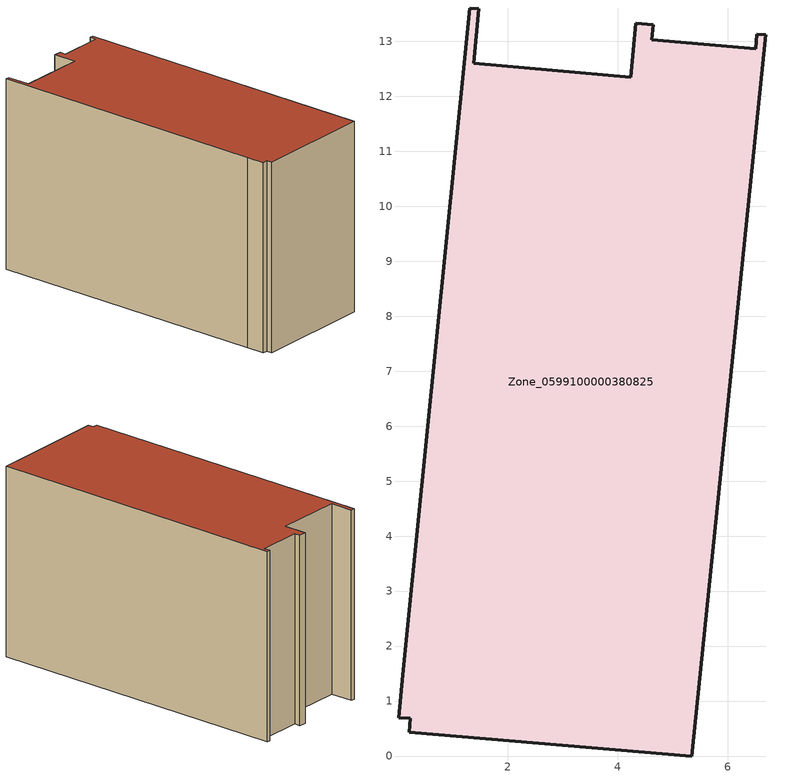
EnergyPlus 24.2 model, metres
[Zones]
Zone_0599100000380825
 floor ground (C_G): 1.38,12.61 4.24,12.35 4.33,13.33 4.64,13.3 4.62,13.03 6.51,12.87 6.53,13.13 6.69,13.12 5.34,0 0.21,0.43 0.23,0.68 0.02,0.7 0.09,1.48 1.31,13.61 1.47,13.59 z0
 wall outside (C_F): 4.24,12.35 1.38,12.61 1.47,13.59 1.31,13.61 0.09,1.48 0.02,0.7 0.23,0.68 0.21,0.43 5.34,0 6.69,13.12 6.53,13.13 6.51,12.87 4.62,13.03 4.64,13.3 4.33,13.33 4.24,12.35 z0:8.08
 roof outside (C_R): 0.09,1.48 0.02,0.7 0.23,0.68 0.21,0.43 5.34,0 6.69,13.12 6.53,13.13 6.51,12.87 4.62,13.03 4.64,13.3 4.33,13.33 4.24,12.35 1.38,12.61 1.47,13.59 1.31,13.61 z8.08
[BUILDING]
Pand.0599100000380825: North Axis=0; Terrain=City; Loads Convergence Tolerance Value=0.04; Temperature Convergence Tolerance Value=0.4; Solar Distribution=FullExterior; Maximum Number of Warmup Days=25; Minimum Number of Warmup Days=1
[Site:Location]
Rotterdam.The.Hague.AP_ZH_NLD Design_Conditions: Latitude=51.96; Longitude=4.45; Time Zone=1; Elevation=-4.5
[SITE:GROUNDTEMPERATURE:BUILDINGSURFACE]
18, 18, 18, 18, 18, 18, 18, 18, 18, 18, 18, 18
[MATERIAL] Thermal Absorptance=0.9; Solar Absorptance=0.7; Visible Absorptance=0.7
Name | Roughness | Thickness | Conductivity | Density | Specific Heat
G.TI.1992-2005 | MediumSmooth | 0.15 | 0.06 | 540 | 1210
F.TI.1992-2005 | Rough | 0.3 | 0.12 | 1920 | 840
R.TI.1992-2005 | MediumRough | 0.2 | 0.08 | 1500 | 1000
[CONSTRUCTION]
C_G: G.TI.1992-2005
C_F: F.TI.1992-2005
C_R: R.TI.1992-2005
[ZONE]
Zone_0599100000380825: Type=1; Multiplier=1; Ceiling Height=Autocalculate; Volume=Autocalculate; Floor Area=autocalculate; Part of Total Floor Area=Yes
[ZONEINFILTRATION:DESIGNFLOWRATE]
Infil_Zone_0599100000380825: Zone or ZoneList or Space or SpaceList=Zone_0599100000380825; Schedule=AlwaysOn; Design Flow Rate Calculation Method=Flow/Area; Flow Rate per Floor Area=0.0015; Constant Term Coefficient=1; Temperature Term Coefficient=0; Velocity Term Coefficient=0; Velocity Squared Term Coefficient=0
[HVACTEMPLATE:ZONE:IDEALLOADSAIRSYSTEM]
Zone_0599100000380825: Maximum Heating Supply Air Temperature=50; Minimum Cooling Supply Air Temperature=13; Maximum Heating Supply Air Humidity Ratio=0.0156; Minimum Cooling Supply Air Humidity Ratio=0.0077; Heating Limit=NoLimit; Cooling Limit=NoLimit; Dehumidification Control Type=ConstantSensibleHeatRatio; Cooling Sensible Heat Ratio=0.7; Dehumidification Setpoint=60; Humidification Control Type=None; Humidification Setpoint=30; Outdoor Air Method=None; Outdoor Air Flow Rate per Person=0.00944; Outdoor Air Flow Rate per Zone Floor Area=0; Outdoor Air Flow Rate per Zone=0; Demand Controlled Ventilation Type=None; Outdoor Air Economizer Type=NoEconomizer; Heat Recovery Type=None; Sensible Heat Recovery Effectiveness=0.7; Latent Heat Recovery Effectiveness=0.65
[ZONECONTROL:THERMOSTAT]
ThermostatControl_Zone_0599100000380825: Zone or ZoneList=Zone_0599100000380825; Control Type Schedule=DualSetpointControlType; Control 1=Thermostat_Zone_0599100000380825; Temperature Difference Between Cutout And Setpoint=0
[THERMOSTATSETPOINT:DUALSETPOINT]
Thermostat_Zone_0599100000380825: Heating Setpoint Temperature Schedule=HeatingSetpoint_Zone_0599100000380825; Cooling Setpoint Temperature Schedule=CoolingSetpoint_Zone_0599100000380825
[SCHEDULE:COMPACT]
HeatingSetpoint_Zone_0599100000380825: Through: 12/31, For: AllDays, Until: 24:00, 21
CoolingSetpoint_Zone_0599100000380825: Through: 12/31, For: AllDays, Until: 24:00, 24
DualSetpointControlType: Through: 12/31, For: AllDays, Until: 24:00, 4
AlwaysOn: Through: 12/31, For: AllDays, Until: 24:00, 1
